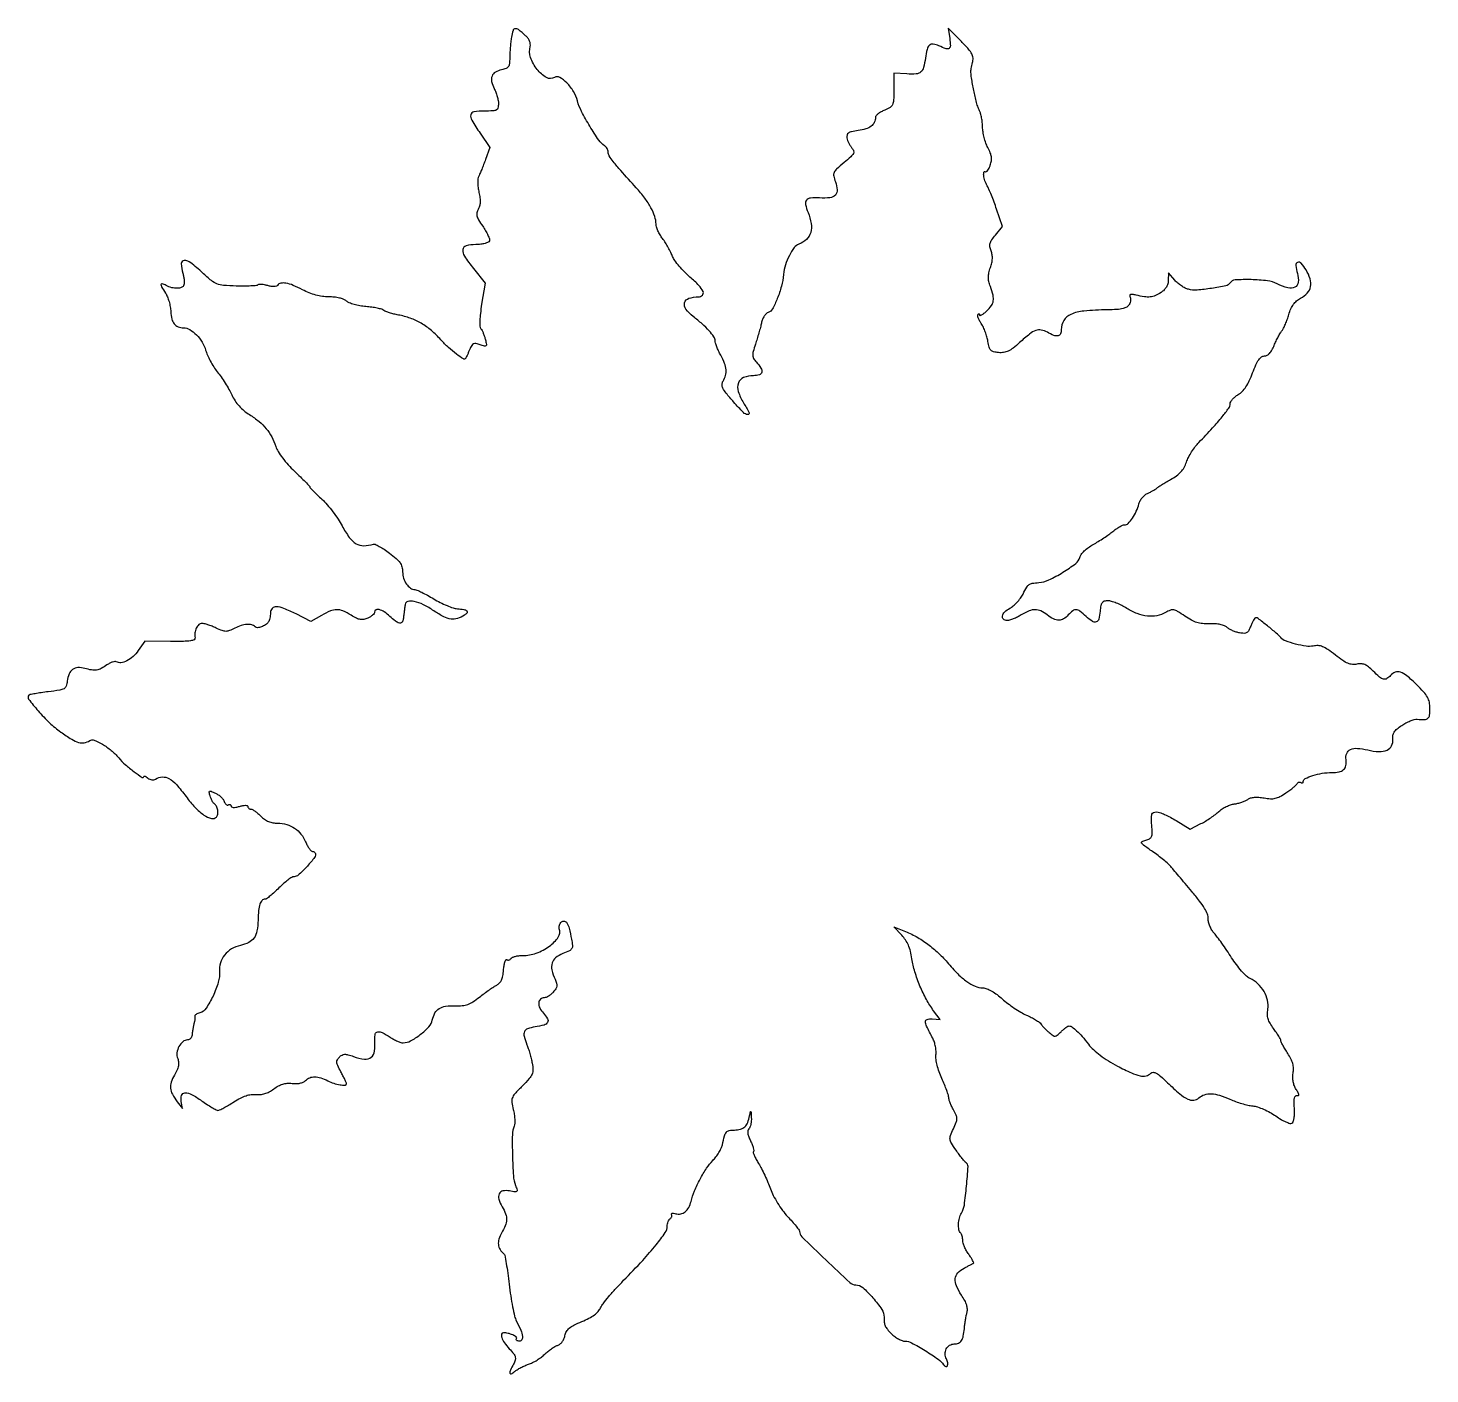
# Model space of a CAD drawing. Extents: x 0 to 498, y 0 to 478.
import ezdxf

# ---------------------------------------------------------------- set-up
doc = ezdxf.new("R2010")
doc.units = 0

msp = doc.modelspace()

# ---------------------------------------------------------------- linework, layer by layer
msp.add_lwpolyline([(171.638626, 475.230143, 0.012233), (171.401422, 473.539082, 0.007443), (171.199909, 471.530886, 0.007457), (171.059362, 469.532411, 0.013066), (171.011006, 467.875, -0.024802), (170.903362, 465.831587, -0.125565), (170.512991, 464.768913, -0.152094), (169.702558, 464.130721, -0.041971), (168.126273, 463.675255, 0.08375), (165.928909, 462.83684, 0.168046), (164.738279, 461.440933, 0.15047), (164.592374, 459.486603, 0.063352), (165.507077, 456.986315, -0.030295), (166.078838, 455.694473, -0.022031), (166.561454, 454.198412, -0.022385), (166.894118, 452.733047, -0.044648), (167, 451.54966, -0.059971), (166.824426, 450.091099, -0.21828), (166.259739, 449.377483, -0.108066), (165.058207, 449.062651, -0.010242), (162, 449, 0.035255), (158.276562, 448.737136, 0.320742), (157.164193, 447.676251, 0.186101), (157.515784, 445.740366, 0.013724), (160.500979, 441.134896), (164.001958, 436.045367), (162.425674, 431.772684, -0.004646), (161.75992, 430.018457, -0.004676), (161.063099, 428.280739, -0.004569), (160.427863, 426.777665, -0.018733), (160.000625, 425.885153, 0.096558), (159.730751, 424.985381, 0.028257), (159.66929, 423.535997, 0.027), (159.784441, 421.847848, 0.024736), (160.081877, 420.131106, -0.02202), (160.441315, 418.121434, -0.044279), (160.512841, 416.513401, -0.05601), (160.305478, 415.194544, -0.072726), (159.814956, 414.075305, 0.085148), (159.332477, 412.896056, 0.120714), (159.357073, 411.767448, 0.071183), (159.955272, 410.36891, 0.014927), (161.409448, 408.130667, -0.019525), (162.44852, 406.498701, -0.025474), (163.261068, 404.926388, -0.024649), (163.790931, 403.587203, -0.163746), (163.792958, 402.878873, -0.20636), (163.353499, 402.386583, -0.043023), (162.240813, 401.981633, -0.03731), (160.733995, 401.694247, -0.024092), (158.960474, 401.577556, 0.057255), (155.506472, 401.119273, 0.315328), (154.343666, 399.776196, 0.174846), (154.917824, 397.465322, 0.02068), (158.08963, 393.124898), (162.256832, 387.891112), (161.047636, 380.395353, 0.010831), (160.595605, 377.147229, 0.021504), (160.404466, 374.555508, 0.023353), (160.435827, 372.605537, 0.151977), (160.781333, 371.699797, -0.051988), (161.188547, 371.053426, -0.018204), (161.6388, 370.050313, -0.01785), (162.057417, 368.902793, -0.019926), (162.376307, 367.769354, -0.013707), (162.732154, 366.07491, -0.255186), (162.566045, 365.573857, -0.269797), (162.063315, 365.459362, -0.015052), (160.486309, 366.005205, 0.036013), (159.033351, 366.440885, 0.16745), (158.17606, 366.344038, 0.152857), (157.515678, 365.731688, 0.028562), (156.769633, 364.235851, -0.001996), (156.304254, 363.163724, -0.002765), (155.877838, 362.206419, -0.001722), (155.51207, 361.404707, -0.034485), (155.383165, 361.16898, -0.40886), (154.545138, 360.976999, -0.02245), (152.090962, 362.641382, -0.026948), (149.279665, 364.983996, -0.02304), (146.578311, 367.735896, 0.034772), (143.166718, 371.052118, 0.043581), (139.563355, 373.595326, 0.04514), (135.684793, 375.408369, 0.042127), (131.453487, 376.546903, -0.015916), (129.853515, 376.888716, -0.017045), (128.315141, 377.325073, -0.016838), (127.024101, 377.787798, -0.073049), (126.321462, 378.193527, 0.098996), (125.561455, 378.581645, 0.016204), (123.949506, 378.980213, 0.017291), (121.994758, 379.32666, 0.014483), (119.901689, 379.561792, -0.02331), (117.773519, 379.838974, -0.024387), (115.712745, 380.310396, -0.024994), (113.98327, 380.890506, -0.090737), (113.001486, 381.498655, 0.09041), (112.029442, 382.101643, 0.03505), (110.512519, 382.578926, 0.031858), (108.685083, 382.894625, 0.02685), (106.724174, 383, -0.035022), (104.437003, 383.160399, -0.030518), (102.084456, 383.63985, -0.029426), (99.721691, 384.425208, -0.027245), (97.403975, 385.5, 0.021961), (94.060902, 387.093395, 0.056321), (91.49559, 387.85427, 0.091552), (89.660427, 387.841825, 0.209968), (88.545532, 387.073673, -0.191807), (88.121487, 386.759131, -0.058309), (87.31461, 386.64319, -0.046733), (86.261829, 386.714011, -0.029692), (85.061788, 386.982279, 0.022268), (83.904119, 387.259173, 0.029792), (82.833634, 387.399862, 0.03018), (81.965632, 387.40921, 0.18606), (81.56471, 387.231377, -0.178578), (81.074022, 387.005168, -0.006924), (79.05017, 386.874063, -0.011588), (76.610069, 386.806534, -0.007837), (73.827234, 386.837651, -0.012577), (69.300009, 387.073322, -0.074136), (66.989968, 387.602435, -0.079347), (65.004156, 388.770042, -0.015534), (61.880638, 391.51488, 0.020137), (57.676376, 395.141411, 0.173967), (55.368662, 395.924134, 0.420757), (54.329865, 394.824088, 0.058957), (54.875054, 391.392372, -0.02251), (55.156204, 390.193327, -0.023), (55.325995, 388.982447, -0.023517), (55.375141, 387.921609, -0.08273), (55.262747, 387.25, -0.213268), (54.459333, 386.389564, -0.091626), (52.891403, 386.044418, -0.071972), (50.911989, 386.262564, -0.059554), (48.934259, 387.035184, 0.034372), (47.505561, 387.677798, 0.494654), (47.100463, 387.421126, 0.158412), (47.29698, 386.569961, 0.009731), (48.698159, 384.337915, -0.049916), (49.364437, 383.059025, -0.024931), (49.957534, 381.331375, -0.024471), (50.398267, 379.46509, -0.033002), (50.600744, 377.742321, 0.045), (50.972087, 375.125263, 0.109599), (51.813624, 373.379666, 0.136203), (53.178987, 372.378898, 0.088301), (55.115141, 372.015313, -0.134295), (57.337283, 371.384802, -0.061689), (59.72201, 369.508314, -0.057932), (61.762735, 366.90665, -0.071718), (62.97819, 364.080997, 0.038165), (63.5918, 362.342625, 0.01914), (64.613786, 360.247832, 0.018885), (65.84253, 358.150405, 0.026473), (67.104846, 356.384616, -0.017755), (68.441201, 354.582487, -0.010792), (69.897147, 352.364969, -0.01081), (71.247815, 350.100299, -0.018726), (72.257002, 348.155704, 0.037125), (73.414229, 346.11319, 0.036004), (74.871536, 344.241931, 0.035574), (76.600583, 342.578593, 0.034343), (78.567551, 341.155704, -0.031921), (81.967281, 338.721338, -0.048894), (84.534166, 336.167012, -0.051808), (86.452556, 333.280768, -0.04201), (87.897718, 329.854252, 0.059566), (88.733845, 328.050871, 0.02333), (90.284556, 325.783154, 0.02182), (92.282148, 323.363157, 0.019894), (94.543146, 321.047638, -0.003824), (96.63482, 319.038893, -0.006015), (98.397049, 317.278582, -0.001974), (99.888742, 315.740122, -0.19388), (100, 315.463981, 0.193091), (100.108269, 315.194078, 0.003141), (101.265301, 313.999072, 0.007679), (102.656482, 312.623095, 0.004959), (104.307407, 311.070761, -0.028006), (106.164446, 309.155964, -0.016132), (108.18951, 306.661088, -0.016085), (110.06723, 304.016378, -0.025809), (111.474377, 301.634605, 0.03567), (114.006783, 297.534846, 0.104512), (116.450837, 295.312653, 0.135166), (119.188493, 294.581692, 0.079019), (122.560236, 295.144867, -0.191246), (123.208913, 295.109338, -0.01753), (124.677563, 294.367555, -0.020678), (126.417486, 293.314848, -0.014712), (128.279315, 292, -0.017275), (130.706001, 290.042232, -0.061374), (132.043415, 288.562144, -0.087682), (132.725045, 287.104036, -0.063246), (132.969079, 285.321429, 0.073637), (133.330949, 283.031572, 0.074899), (134.340281, 280.959384, 0.085655), (135.761613, 279.504325, 0.157291), (137.321429, 278.997429, -0.105185), (138.043617, 278.842155, -0.008962), (139.76942, 278.031148, -0.01155), (141.807496, 276.969257, -0.008689), (144, 275.711571, 0.01821), (146.319934, 274.438857, 0.017841), (148.741976, 273.329015, 0.018048), (150.933064, 272.509528, 0.061986), (152.419493, 272.211315, -0.021883), (154.727444, 271.93785, -0.142545), (155.771366, 271.440156, -0.383453), (155.845483, 270.771611, -0.093604), (154.97104, 269.936788, -0.063524), (152.436676, 268.716672, -0.115264), (150.158093, 268.505788, -0.087859), (147.61056, 269.328851, -0.02615), (144.090035, 271.439411, 0.031291), (140.333581, 273.639266, 0.06139), (137.077571, 274.807887, 0.107992), (134.832215, 274.823192, 0.321586), (133.85194, 273.75, -0.001558), (133.780687, 273.164078, -0.000789), (133.687483, 272.426562, -0.000783), (133.588858, 271.665393, -0.001168), (133.5, 271, 0.001168), (133.411142, 270.334607, 0.000783), (133.312517, 269.573438, 0.000789), (133.219313, 268.835922, 0.001558), (133.14806, 268.25, -0.181077), (132.678054, 267.3387, -0.253762), (131.806044, 267.125931, -0.099379), (130.407182, 267.811723, -0.023375), (128.405499, 269.5, 0.038203), (126.427393, 271.070513, 0.082102), (124.663545, 271.881233, 0.178579), (123.50936, 271.781223, 0.290515), (123, 270.978561, -0.168969), (122.837267, 270.510765, -0.04541), (122.287227, 269.932409, -0.040632), (121.502335, 269.349839, -0.032452), (120.573538, 268.851553, -0.054668), (119.17079, 268.389344, -0.095643), (117.952074, 268.366961, -0.07348), (116.602478, 268.812762, -0.021963), (114.705504, 269.872991, 0.035331), (111.777814, 271.408139, 0.104113), (109.563732, 271.868097, 0.099554), (107.294354, 271.405462, 0.030677), (104.151889, 269.845027), (100.407541, 267.690055), (95.121609, 270.345027, 0.018552), (90.761804, 272.335895, 0.086961), (88.080019, 272.929342, 0.220423), (86.608399, 272.32509, 0.187261), (85.984687, 270.75, -0.028426), (85.924774, 269.809856, -0.025382), (85.758058, 268.845761, -0.02623), (85.518388, 267.994462, -0.06849), (85.234687, 267.427058, -0.09784), (84.269256, 266.480881, -0.059564), (82.83403, 265.767508, -0.062921), (81.420274, 265.45638, -0.222659), (80.568821, 265.764512, 0.135422), (79.329441, 266.46788, 0.077505), (77.604702, 266.6275, 0.062848), (75.555358, 266.237731, 0.04257), (73.361999, 265.3141, -0.023853), (71.429003, 264.413613, -0.098085), (70.167246, 264.167398, -0.091225), (68.860486, 264.411641, -0.019088), (66.71087, 265.332912, 0.015169), (65.253526, 265.971053, 0.015807), (63.77985, 266.510293, 0.015675), (62.480189, 266.895048, 0.064207), (61.666259, 267, 0.193154), (60.568235, 266.559386, 0.091037), (59.657791, 265.300156, 0.078264), (59.150251, 263.588274, 0.085004), (59.215481, 261.853558, -0.346588), (58.887552, 261.191809, -0.076041), (57.585173, 260.800805, -0.032279), (55.07874, 260.611622, -0.005905), (50.427738, 260.616321), (41.355475, 260.732641), (39.037829, 257.350258, -0.057433), (37.190201, 255.224316, -0.067372), (34.996782, 253.704171, -0.081128), (32.871456, 253.024297, -0.177138), (31.219803, 253.364154, 0.179016), (30.715967, 253.465917, 0.043956), (29.881692, 253.259242, 0.039465), (28.906514, 252.83588, 0.030644), (27.919751, 252.231238, -0.031748), (25.865502, 250.978718, -0.082292), (24.224435, 250.435166, -0.080035), (22.4685, 250.442363, -0.028876), (20.025633, 250.992648, 0.079842), (17.578114, 251.287653, 0.147721), (15.702026, 250.639355, 0.14104), (14.442467, 249.031529, 0.070266), (13.812217, 246.5, -0.057422), (13.417288, 244.720702, -0.18376), (12.650717, 243.804289, -0.089278), (11.109026, 243.271653, -0.007995), (7.037069, 242.703736, 0.004907), (4.531828, 242.370086, 0.007402), (2.357013, 242.025763, 0.003443), (0.522711, 241.694421, 0.151085), (0.180566, 241.5139, 0.374525), (0.083969, 240.109841, 0.016043), (3.453635, 235.943732, 0.024476), (7.514215, 231.681092, 0.036208), (11.5, 228.402571, 0.014823), (15.377843, 225.826789, 0.06701), (17.84992, 224.714362, 0.116047), (19.811701, 224.600508, 0.096492), (21.768237, 225.349218, -0.236848), (23.403016, 225.501266, -0.041048), (26.277923, 224.096772, -0.040463), (29.398236, 221.881535, -0.041546), (32.091254, 219.210533, 0.035196), (34.426361, 216.835017, 0.020487), (37.529133, 214.312325, 0.014769), (40.452797, 212.259594, 0.597189), (41, 212.554351, -0.358273), (41.127273, 212.709172, -0.134924), (41.427757, 212.687037, -0.061155), (41.896684, 212.452414, -0.026668), (42.456195, 212.036355, 0.067436), (43.123481, 211.619805, 0.070946), (43.866216, 211.404832, 0.076225), (44.590761, 211.413583, 0.10061), (45.206195, 211.648597, -0.126282), (47.612049, 212.43012, -0.146347), (49.950526, 211.888061, -0.082993), (52.567919, 209.754039, -0.021233), (56.011162, 205.48489, 0.029425), (59.263704, 201.584643, 0.05508), (62.384282, 198.919608, 0.081813), (65.003897, 197.707045, 0.270215), (66.773099, 198.173099, 0.158384), (67.283508, 199.17483, 0.081285), (67.2762, 200.598992, 0.077615), (66.802971, 202.016257, 0.116846), (65.957723, 203, -0.095505), (65.648659, 203.330414, -0.022354), (65.272277, 203.992544, -0.022244), (64.901111, 204.80677, -0.020226), (64.590644, 205.676744, -0.018072), (64.234547, 206.982732, -0.33947), (64.399038, 207.346692, -0.225162), (64.87745, 207.370085, -0.009731), (66.457368, 206.676744, -0.043043), (67.473592, 206.096197, -0.037886), (68.42281, 205.327341, -0.039797), (69.173609, 204.496287, -0.085822), (69.573502, 203.735479, 0.056326), (69.860201, 203.102409, 0.090614), (70.249012, 202.657763, 0.125704), (70.673588, 202.467417, 0.183244), (71.071996, 202.544496, -0.083291), (71.426555, 202.689153, -0.161971), (71.727399, 202.658976, -0.18179), (71.927448, 202.460768, -0.108009), (72, 202.128823, 0.281939), (72.214457, 201.77873, 0.107576), (72.790737, 201.627127, 0.05824), (73.728042, 201.696081, 0.022383), (75, 202, -0.023274), (76.224907, 202.290372, -0.052419), (77.174956, 202.367952, -0.088009), (77.785509, 202.24493, -0.30835), (78, 201.930194, 0.111622), (78.080218, 201.575342, 0.100089), (78.307102, 201.273245, 0.094551), (78.646275, 201.070587, 0.087735), (79.045455, 201, -0.131281), (79.599762, 200.851908, -0.023009), (80.518182, 200.265625, -0.023573), (81.557106, 199.457149, -0.019243), (82.590909, 198.5, 0.043644), (83.918163, 197.386227, 0.053935), (85.331688, 196.608194, 0.054199), (86.873074, 196.153077, 0.044733), (88.580638, 196, -0.069583), (91.768274, 195.554232, -0.078309), (94.573423, 194.253503, -0.078017), (96.850587, 192.148208, -0.068381), (98.496664, 189.353742, 0.024921), (99.110116, 188.069437, 0.033995), (99.795059, 186.985162, 0.036149), (100.455061, 186.207338, 0.201381), (100.948973, 186, -0.090672), (101.350225, 185.926632, -0.095579), (101.691261, 185.716471, -0.099644), (101.919455, 185.403041, -0.108086), (102, 185.034796, -0.173427), (101.434131, 183.452434, -0.017741), (98.762653, 180.420939, -0.017192), (95.882865, 177.580138, -0.188227), (94.396408, 177, 0.141325), (93.630723, 176.779168, 0.019074), (92.235195, 175.825, 0.020757), (90.633862, 174.531716, 0.01613), (89, 173, -0.010932), (87.399219, 171.467727, -0.015284), (85.898586, 170.175, -0.01158), (84.611139, 169.181199, -0.159897), (84.059017, 169, 0.208794), (83.006901, 168.540623, 0.107583), (82.26268, 167.279446, 0.056991), (81.798774, 165.04724, 0.016566), (81.595055, 161.533912, -0.039498), (81.198599, 157.726253, -0.107443), (80.15662, 155.239353, -0.124298), (78.284494, 153.621604, -0.062357), (75.318933, 152.570049, 0.080409), (72.165283, 151.322578, 0.089349), (69.695837, 149.176835, 0.093438), (68.207471, 146.392224, 0.097929), (67.868589, 143.303887, -0.094332), (67.477455, 139.488733, -0.038628), (65.59893, 134.609149, -0.036254), (63.131277, 130.270989, -0.183355), (60.901897, 128.684596, 0.039713), (60.162593, 128.427094, 0.056355), (59.561355, 128.077127, 0.071467), (59.175609, 127.69367, 0.207885), (59.089717, 127.336113, -0.036452), (59.129561, 126.94416, -0.0189), (59.124954, 126.451858, -0.018689), (59.081917, 125.943929, -0.026942), (59.003071, 125.5, 0.000107), (58.896755, 125.044769, 0.000063), (58.769722, 124.5, 0.000063), (58.642834, 123.955229, 0.000107), (58.536965, 123.5, 0.016329), (58.437175, 122.996432, 0.006002), (58.328135, 122.279688, 0.005941), (58.227654, 121.493307, 0.007097), (58.152314, 120.75, -0.079162), (57.9853, 120.081468, -0.084319), (57.620774, 119.514062, -0.091547), (57.119154, 119.133577, -0.117117), (56.556704, 119, 0.174416), (54.880863, 118.397071, 0.098208), (53.497803, 116.701697, 0.091062), (52.792777, 114.476881, 0.122756), (53.042608, 112.387933, -0.06503), (53.356168, 111.069236, -0.074573), (53.297568, 109.776591, -0.059371), (52.832136, 108.33736, -0.025423), (51.893366, 106.543841, 0.048901), (50.701234, 103.980539, 0.111666), (50.457492, 101.873838, 0.101607), (51.13991, 99.741573, 0.036143), (52.914183, 97.059946), (54.795318, 94.619893), (54.308104, 97.168592, -0.125612), (54.439519, 99.319183, -0.316303), (55.627165, 100.216725, -0.134949), (57.971767, 99.658321, -0.028999), (61.544403, 97.418108, 0.008984), (63.457808, 96.108836, 0.012284), (65.229564, 95.004069, 0.009129), (66.733928, 94.15323, 0.124759), (67.338475, 94, 0.113173), (67.942927, 94.138591, 0.009122), (69.408212, 94.881097, 0.011935), (71.136922, 95.850634, 0.00888), (72.999189, 96.99948, -0.021202), (75.325501, 98.356632, -0.040294), (77.316185, 99.21045, -0.049371), (79.10872, 99.622545, -0.060879), (80.822499, 99.63231, 0.052002), (82.422882, 99.613104, 0.05303), (83.981849, 99.925668, 0.048872), (85.545964, 100.589728, 0.034131), (87.16312, 101.620346, -0.033441), (88.827309, 102.684164, -0.053129), (90.385829, 103.335315, -0.057011), (91.963474, 103.615395, -0.046334), (93.680896, 103.562482, 0.036732), (95.147278, 103.489147, 0.046658), (96.492905, 103.646913, 0.053021), (97.620708, 104.015532, 0.09114), (98.432109, 104.574966, -0.099619), (99.946511, 105.581973, -0.099946), (101.730756, 105.923274, -0.078775), (103.849379, 105.565153, -0.039033), (106.364307, 104.493839, 0.041087), (108.492199, 103.597689, 0.04211), (110.720619, 103.070503, 0.047752), (112.495305, 102.976889, 0.401753), (113, 103.503624, 0.106212), (112.928137, 103.838108, 0.00444), (112.414643, 104.951459, 0.007502), (111.770745, 106.264173, 0.005244), (111.007295, 107.725205, -0.013562), (109.925297, 109.882527, -0.085216), (109.600545, 111.066342, -0.149868), (109.783508, 111.969843, -0.072143), (110.497455, 112.926027, -0.066931), (111.430574, 113.637947, -0.119467), (112.353097, 113.903488, -0.079506), (113.546575, 113.764154, -0.018021), (115.494078, 113.138302, 0.053344), (119.422647, 112.1753, 0.205717), (121.78961, 112.835405, 0.196684), (123.006182, 115.03797, 0.048581), (123.08683, 119.25, -0.085565), (123.262206, 121.134931, -0.301037), (124.13161, 121.901297, -0.155801), (125.750937, 121.620923, -0.026105), (128.5, 120, 0.022652), (129.77043, 119.239055, 0.022546), (131.106451, 118.594872, 0.023083), (132.321889, 118.140099, 0.07713), (133.160257, 118.006589, 0.126889), (135.816539, 118.680494, 0.040297), (139.257362, 120.941896, 0.040132), (142.279448, 123.713605, 0.133831), (143.517046, 126.07761, -0.071383), (144.459166, 128.59026, -0.128523), (145.960382, 130.179587, -0.108026), (148.246686, 130.996162, -0.041431), (151.637266, 131.148866, 0.030638), (154.177418, 131.208447, 0.064627), (156.10061, 131.625972, 0.05948), (157.951178, 132.5467, 0.022591), (160.292707, 134.238462, -0.007977), (162.016399, 135.56217, -0.007763), (163.79699, 136.842543, -0.007693), (165.396089, 137.919029, -0.028474), (166.45118, 138.523387, 0.089458), (167.41879, 139.246359, 0.082746), (168.104366, 140.280206, 0.061446), (168.553343, 141.743565, 0.025621), (168.808612, 143.79618, -0.020189), (168.989101, 145.388478, -0.038744), (169.282804, 146.638961, -0.056886), (169.632748, 147.418837, -0.419536), (169.989513, 147.506481, 0.115762), (170.370498, 147.378925, 0.100464), (170.790077, 147.42428, 0.093291), (171.183989, 147.636405, 0.084501), (171.489919, 147.983688, -0.159328), (171.955307, 148.376652, -0.035702), (172.956016, 148.701458, -0.033596), (174.220213, 148.925382, -0.027042), (175.598855, 149, 0.087083), (180.46026, 149.853166, 0.070742), (185.138106, 152.340508, 0.083388), (188.277596, 155.549512, 0.248553), (188.636444, 158.505028, -0.101603), (188.53759, 159.102769, -0.070016), (188.659775, 159.780304, -0.066626), (188.975379, 160.431526, -0.073567), (189.442658, 160.95241, -0.2242), (190.467371, 161.21583, -0.217654), (191.339819, 160.59547, -0.070019), (192.119077, 158.668306, -0.012287), (192.974127, 154.842315, -0.023292), (193.315897, 152.561257, -0.162896), (193.072725, 151.477923, -0.146505), (192.213981, 150.699943, -0.017717), (189.848845, 149.67276, 0.075068), (187.336079, 148.220168, 0.153693), (186.079458, 146.350623, 0.131093), (186.014944, 143.878614, 0.048267), (187.158664, 140.551115, -0.035564), (187.686974, 139.132185, -0.107509), (187.759865, 138.109202, -0.11019), (187.400972, 137.163067, -0.038397), (186.503676, 136.004062, -0.03411), (185.708086, 135.237162, -0.034496), (184.818468, 134.588693, -0.036662), (183.967625, 134.137458, -0.103955), (183.313628, 134, 0.188431), (181.969262, 133.474707, 0.193525), (181.356159, 132.184077, 0.128517), (181.71529, 130.360737, 0.076167), (182.978255, 128.523147, -0.053602), (184.460478, 126.56154, -0.277428), (184.458836, 125.258454, -0.192091), (183.210603, 124.312035, -0.02766), (180.022163, 123.619535, 0.041701), (177.367181, 122.964419, 0.206656), (176.249245, 121.958216, 0.175692), (176.115257, 120.338641, 0.028957), (177.127942, 117.3151, -0.017568), (177.613326, 115.968511, -0.008558), (178.142381, 114.219327, -0.008477), (178.631344, 112.378613, -0.012125), (178.997432, 110.729418, -0.037813), (179.272331, 108.422412, -0.113928), (178.984451, 106.874408, -0.079512), (177.980725, 105.306504, -0.012538), (175.4689, 102.627481, 0.010867), (172.81466, 99.815462, 0.092134), (171.908418, 98.340856, 0.128923), (171.741573, 96.842304, 0.028829), (172.265142, 94.301146, -0.026645), (172.616648, 92.632001, -0.025974), (172.792409, 90.920659, -0.0269), (172.787287, 89.404846, -0.081868), (172.562707, 88.403082, 0.092743), (171.947757, 85.353042, 0.009723), (171.987626, 78.035614, 0.010731), (172.325449, 70.752897, 0.074011), (173.088986, 67.265949, -0.017475), (173.62534, 65.69172, -0.289149), (173.484242, 65.180939, -0.226257), (172.922529, 65.011287, -0.011423), (170.986591, 65.352682, 0.093308), (168.623092, 65.379434, 0.242862), (167.309605, 64.378306, 0.185674), (167.16368, 62.458707, 0.057496), (168.328384, 59.750544, -0.040229), (169.540567, 57.179771, -0.096117), (169.893001, 55.108634, -0.094032), (169.448166, 53.027816, -0.037385), (168.112797, 50.417456, 0.064906), (167.164331, 48.281907, 0.101431), (166.991827, 46.284796, 0.110801), (167.614581, 44.505696, 0.089302), (168.977159, 43, -0.184908), (169.269327, 42.521304, -0.003581), (169.781876, 39.624802, -0.008121), (170.306921, 36.191166, -0.005293), (170.806545, 32.212092, 0.009322), (171.359979, 28.074454, 0.010719), (172.046035, 24.149581, 0.009893), (172.762535, 20.857015, 0.059183), (173.367237, 19.212092, -0.015394), (174.944719, 15.858924, -0.063088), (175.571009, 13.704741, -0.165662), (175.363754, 12.507545, -0.274347), (174.508371, 12, -0.054538), (173.924362, 12.063891, -0.118017), (173.52063, 12.260354, -0.189098), (173.358526, 12.550712, -0.173968), (173.429736, 12.88631, 0.387398), (173.314417, 13.500432, 0.056102), (172.118096, 14.207661, 0.0478), (170.4429, 14.774516, 0.053189), (168.75, 14.986345, 0.354442), (168.098304, 14.47737, 0.146316), (168.175059, 13.281097, 0.065552), (169.149407, 11.434699, 0.030927), (170.843724, 9.332244, -0.016669), (172.435052, 7.468866, -0.100324), (173.012793, 6.341297, -0.146478), (172.994462, 5.285701, -0.049552), (172.379159, 3.859383, 0.01665), (171.26462, 1.681452, 0.145623), (171.10372, 0.620332, 0.522414), (171.564607, 0.386662, 0.054909), (172.75, 1.203408, -0.040625), (173.648023, 1.860668, -0.017589), (174.937665, 2.591269, -0.017269), (176.371228, 3.276217, -0.021941), (177.739922, 3.802863, 0.036603), (179.160612, 4.397865, 0.021902), (180.756013, 5.297798, 0.021864), (182.27379, 6.338629, 0.035158), (183.457791, 7.366881, -0.024745), (184.558595, 8.363805, -0.020778), (185.816848, 9.310223, -0.021285), (187.040587, 10.078765, -0.052769), (188.008954, 10.502842, 0.090729), (188.873615, 10.962149, 0.062127), (189.655243, 11.756311, 0.057852), (190.268692, 12.784887, 0.05626), (190.637255, 13.936274, -0.079078), (191.194009, 15.437123, -0.090612), (192.171102, 16.611919, -0.059456), (193.833703, 17.695303, -0.016456), (196.676304, 18.984669, 0.021469), (199.179511, 20.150477, 0.038879), (201.097182, 21.343439, 0.048427), (202.476238, 22.580066, 0.081029), (203.329582, 23.878823, -0.060017), (204.182785, 25.303801, -0.009751), (206.211822, 27.818633, -0.010631), (208.733506, 30.695772, -0.009179), (211.499448, 33.610142, 0.007432), (218.28484, 40.709796, 0.017429), (223.084755, 46.259797, 0.018596), (226.28272, 50.545948, 0.152113), (227, 52.849112, -0.045561), (227.07526, 53.673322, -0.045711), (227.298542, 54.469324, -0.049741), (227.626395, 55.124068, -0.113885), (228.016312, 55.510081, 0.080996), (228.365374, 55.813289, 0.091768), (228.58201, 56.199745, 0.100715), (228.634205, 56.608043, 0.120571), (228.514932, 56.97584, -0.269041), (228.50752, 57.241053, -0.219944), (228.738782, 57.413275, -0.084889), (229.267267, 57.433229, -0.031046), (230.003946, 57.288717, 0.113661), (231.776942, 57.236526, 0.120222), (233.353408, 57.971425, 0.101084), (234.609111, 59.481151, 0.06168), (235.448635, 61.65137, -0.037838), (236.685561, 65.364696, -0.022857), (238.673851, 69.556608, -0.022923), (240.974857, 73.444186, -0.04848), (243.166924, 76.170761, 0.031733), (244.28467, 77.469621, 0.025282), (245.323542, 78.999284, 0.025936), (246.142836, 80.519955, 0.05677), (246.569532, 81.770166, -0.012299), (247.344928, 84.9376, -0.105586), (248.008046, 86.226805, -0.174906), (249.00291, 86.821836, -0.048216), (250.84617, 87, 0.065858), (252.998111, 87.284682, 0.121059), (254.536625, 88.133182, 0.111244), (255.588381, 89.656515, 0.050261), (256.268, 92, -0.002574), (256.561321, 93.55047, -0.587297), (256.674458, 93.587539, -0.196182), (256.77202, 93.379181, -0.001464), (256.863818, 91.45, -0.031478), (256.841066, 90.207915, -0.032948), (256.661714, 88.997655, -0.034917), (256.366503, 87.98175, -0.108622), (255.984569, 87.384569, 0.150485), (255.639418, 86.732253, 0.082382), (255.617927, 85.819749, 0.056345), (255.926497, 84.628295, 0.024192), (256.588906, 83.122239, -0.01895), (257.169661, 81.838505, -0.027894), (257.572029, 80.668279, -0.026779), (257.786019, 79.71961, -0.24305), (257.661143, 79.32781, 0.280768), (257.563922, 78.926986, 0.022206), (257.959779, 77.855487, 0.025003), (258.592229, 76.540471, 0.016205), (259.446647, 75.084517, -0.021102), (260.473578, 73.294677, -0.010236), (261.640773, 70.928319, -0.010132), (262.757522, 68.410681, -0.014377), (263.63984, 66.125552, 0.033803), (264.66756, 63.743439, 0.020279), (266.186888, 61.061588, 0.020067), (267.955665, 58.454528, 0.028228), (269.75, 56.292339, -0.007225), (271.378471, 54.489708, -0.010634), (272.751562, 52.856093, -0.006228), (273.849455, 51.456685, -0.164661), (274, 51.011945, 0.201747), (274.81665, 49.07038, 0.00343), (283.31575, 40.867957, 0.003585), (291.902858, 32.8102, 0.188806), (293.971966, 32, -0.184716), (296.429977, 31.059856, -0.030406), (300.067452, 27.378299, -0.031306), (303.239921, 23.256597, -0.159602), (304.020262, 20.510478, 0.036598), (304.079047, 18.755906, 0.078243), (304.430344, 17.450191, 0.068638), (305.199851, 16.211967, 0.023076), (306.636364, 14.636364, 0.037976), (307.81134, 13.627494, 0.034743), (309.159651, 12.774432, 0.036552), (310.474444, 12.184789, 0.087348), (311.524152, 12, -0.125057), (313.80699, 11.419961, -0.013098), (318.623281, 8.637741, -0.014596), (323.264508, 5.60211, -0.095633), (325.195627, 3.617336, 0.152838), (325.934483, 3.011919, 0.398302), (326.517468, 3.241366, 0.159451), (326.650727, 4.332562, 0.074306), (326.165812, 5.690177, -0.120945), (325.708777, 7.475031, -0.125371), (326.140327, 9.242454, -0.131748), (327.339182, 10.526987, -0.140386), (328.990673, 11, 0.104191), (330.484797, 11.314766, 0.144131), (331.525121, 12.193791, 0.096258), (332.187924, 13.801542, 0.0299), (332.552543, 16.40174, -0.012358), (332.695784, 17.77075, -0.008313), (332.923879, 19.326345, -0.008376), (333.195053, 20.825337, -0.016393), (333.469888, 22.007092, 0.073477), (333.629724, 23.395756, 0.066419), (333.392505, 24.822685, 0.051538), (332.713142, 26.427894, 0.023224), (331.516726, 28.380215, -0.046704), (329.725481, 31.636662, -0.128643), (329.327612, 34.205391, -0.162409), (330.259331, 36.268352, -0.088241), (332.5, 37.966582, 0.000218), (333.675404, 38.568023, 0.000306), (334.724233, 39.106083, 0.000179), (335.608334, 39.560719, 0.004149), (335.859091, 39.692425, 0.404465), (335.920211, 39.883117, 0.011996), (335.493154, 40.698396, 0.017631), (334.892045, 41.697187, 0.010437), (334.109091, 42.846795, -0.027302), (333.301859, 44.122456, -0.025621), (332.619546, 45.505302, -0.026518), (332.143169, 46.793878, -0.075414), (332, 47.737704, 0.032079), (331.949337, 48.526561, 0.032151), (331.798183, 49.301851, 0.033915), (331.577438, 49.957776, 0.098558), (331.312962, 50.353704, -0.149634), (330.653163, 51.595677, -0.055352), (330.491754, 53.591936, -0.053314), (330.786835, 55.741284, -0.077797), (331.52677, 57.5, 0.103908), (332.553903, 60.345143, 0.012253), (333.329507, 67.067225, 0.007496), (333.856426, 74.044453, 0.276114), (333.149487, 75.407612, -0.078312), (332.696099, 75.797218, -0.007668), (331.77592, 76.913781, -0.009554), (330.718846, 78.290443, -0.007428), (329.620496, 79.826125, -0.013163), (327.935947, 82.399039, -0.107973), (327.473369, 83.714036, -0.123396), (327.635038, 85.028133, -0.019254), (328.677054, 87.448964, 0.016187), (329.686941, 89.756095, 0.093621), (329.941701, 91.056, 0.107718), (329.684857, 92.274319, 0.024665), (328.722907, 94.160087, -0.01798), (328.063417, 95.411331, -0.018807), (327.506104, 96.688358, -0.018844), (327.109507, 97.8232, -0.074769), (327, 98.551404, 0.077648), (326.871027, 99.37689, 0.0096), (326.280514, 101.105572, 0.011149), (325.488559, 103.143392, 0.009009), (324.550686, 105.295476, -0.021624), (323.585259, 107.67276, -0.025199), (322.883156, 110.007386, -0.027493), (322.488998, 112.093162, -0.064511), (322.484318, 113.67609, 0.049764), (322.520533, 115.045359, 0.029566), (322.305334, 116.664696, 0.029372), (321.895463, 118.270138, 0.04426), (321.337257, 119.600979, -0.007423), (319.158513, 123.882001, -0.105176), (318.741709, 125.539633, -0.350998), (319.320767, 126.320019, -0.079346), (321.083741, 126.495018), (323.991761, 126.322019), (321.64569, 129.41101, -0.037578), (319.089006, 133.361174, -0.025934), (316.782852, 138.166498, -0.025861), (314.97763, 143.207406, -0.036257), (313.935904, 147.872617, 0.025158), (313.407725, 150.511844, 0.040585), (312.667738, 152.679663, 0.045184), (311.658005, 154.526293, 0.043223), (310.319617, 156.191275), (307.5, 159.137316), (310.5, 158.007013, -0.032853), (314.922651, 156.000051, -0.032288), (319.071229, 153.42079, -0.031676), (322.925632, 150.277518, -0.029094), (326.47001, 146.586782, 0.018231), (330.271998, 142.45173, 0.042496), (333.470782, 139.724807, 0.057684), (336.359609, 138.124983, 0.086126), (339.17135, 137.500101, -0.086136), (340.520869, 137.200157, -0.032031), (342.27341, 136.343637, -0.029304), (344.182249, 135.10059, -0.02473), (346.048945, 133.574746, 0.021571), (347.975819, 131.979312, 0.014664), (350.294824, 130.326843, 0.014797), (352.631598, 128.86115, 0.028542), (354.59636, 127.85435, -0.015336), (356.315653, 127.029888, -0.017934), (357.891799, 126.140634, -0.017111), (359.159856, 125.303015, -0.095827), (359.718765, 124.717022, 0.037503), (360.163867, 124.1262, 0.01209), (360.907551, 123.319539, 0.011981), (361.781086, 122.45908, 0.013155), (362.668641, 121.668641, 0.020644), (364.065549, 120.584506, 0.171005), (364.825488, 120.366, 0.164397), (365.569977, 120.667368, 0.018723), (366.918641, 121.918641, -0.017365), (367.770514, 122.713314, -0.022347), (368.608913, 123.379259, -0.020949), (369.340663, 123.863587, -0.147344), (369.75, 123.968197, -0.146024), (370.87034, 123.581473, -0.032739), (372.448304, 122.284866, -0.026532), (374.369748, 120.281223, -0.012218), (376.662871, 117.485627, 0.041445), (378.44193, 115.558173, 0.024191), (380.860232, 113.545138, 0.02218), (383.744546, 111.565636, 0.018939), (386.946333, 109.735627, 0.012008), (391.951483, 107.272285, 0.055863), (395.00038, 106.256045, 0.109131), (397.115394, 106.271439, 0.141105), (398.806251, 107.206251, -0.213006), (399.655193, 107.531292, -0.116292), (400.745662, 107.211071, -0.052141), (402.296995, 106.10038, -0.010864), (404.756251, 103.821845, 0.014326), (409.076618, 99.874198, 0.065286), (411.915962, 98.00862, 0.134723), (414.054459, 97.612644, 0.164157), (415.911928, 98.420296, -0.106189), (417.885069, 99.560488, -0.08922), (420.283029, 99.884784, -0.066031), (423.246797, 99.359491, -0.029657), (426.945218, 97.939528, 0.02023), (428.911492, 97.141776, 0.014899), (431.146497, 96.413065, 0.015107), (433.304676, 95.850092, 0.032244), (435.005223, 95.574804, -0.055129), (436.721119, 95.215938, -0.023866), (438.904408, 94.384057, -0.023161), (441.177907, 93.263095, -0.027405), (443.209103, 91.991935, 0.02059), (445.070981, 90.791136, 0.030226), (446.806269, 89.907044, 0.031048), (448.243537, 89.38453, 0.213192), (448.97128, 89.48225, 0.174386), (449.435567, 90.065975, 0.042403), (449.735159, 91.280405, 0.03559), (449.875203, 92.905591, 0.021013), (449.822182, 94.853628, -0.013927), (449.731046, 97.054955, -0.057161), (449.86507, 98.381731, -0.133679), (450.218311, 99.059164, -0.261933), (450.779495, 99.240168, 0.16583), (451.23305, 99.29869, 0.32577), (451.393794, 99.604495, 0.093264), (451.16527, 100.267567, 0.015539), (450.458794, 101.422544, -0.052302), (449.811415, 102.679728, -0.04683), (449.409459, 104.091214, -0.044962), (449.266386, 105.609192, -0.040596), (449.387821, 107.182376, 0.047376), (449.500728, 108.957924, 0.059089), (449.255216, 110.591028, 0.051966), (448.599113, 112.277127, 0.027007), (447.458522, 114.22856, -0.009433), (446.516901, 115.716964, -0.012586), (445.722191, 117.104833, -0.009851), (445.116279, 118.282544, -0.114361), (445, 118.78428, 0.124663), (444.875415, 119.276203, 0.011417), (444.244873, 120.380219, 0.014199), (443.413906, 121.676204, 0.010653), (442.429356, 123.05572, -0.027602), (441.182339, 124.9345, -0.06157), (440.503159, 126.506621, -0.068456), (440.267107, 128.088668, -0.04172), (440.403206, 129.976283, 0.096508), (440.28801, 133.083873, 0.074434), (439.033385, 136.242755, 0.072602), (436.867688, 138.967315, 0.083207), (434.103496, 140.810915, -0.08537), (432.844339, 141.658557, -0.020583), (431.093576, 143.475654, -0.020535), (429.230509, 145.758071, -0.019099), (427.512934, 148.240177, 0.00659), (425.825699, 150.813695, 0.006381), (424.053337, 153.369897, 0.00632), (422.43694, 155.57913, 0.023275), (421.334442, 156.912664, -0.049639), (420.501245, 158.035983, -0.037064), (419.809455, 159.415263, -0.037878), (419.349093, 160.827691, -0.067046), (419.220319, 162.044156, 0.102612), (418.928253, 163.685658, 0.04014), (417.899736, 165.757282, 0.028912), (416.123376, 168.360077, 0.011426), (413.398811, 171.732539, -0.000221), (411.024668, 174.540153, -0.000257), (408.769206, 177.212604, -0.000228), (406.862459, 179.476327, -0.001542), (405.92189, 180.601047, 0.03797), (405.000266, 181.552854, 0.009617), (403.361544, 182.951073, 0.009753), (401.421931, 184.480276, 0.009719), (399.42189, 185.934522, -0.00428), (396.266116, 188.17705, -0.101724), (395.533762, 188.976419, -0.439892), (395.693737, 189.512685, -0.052696), (397, 189.984717, 0.058979), (398.387206, 190.505735, 0.1788), (399.056174, 191.238631, 0.102037), (399.290009, 192.504977, 0.012866), (399.159932, 195.300195, -0.011122), (399.024493, 198.007318, -0.093199), (399.21648, 199.211395, -0.214345), (399.776876, 199.793642, -0.095847), (400.843486, 200, -0.085954), (401.931211, 199.811621, -0.01816), (403.727418, 199.095679, -0.018514), (405.775017, 198.099938, -0.016633), (407.819442, 196.92146), (412.771776, 193.842921), (416.635888, 195.853724, 0.017197), (418.29809, 196.792695, 0.012171), (420.099292, 197.954689, 0.012304), (421.767703, 199.150537, 0.025278), (423, 200.182264, -0.043402), (424.174722, 201.095545, -0.030145), (425.639613, 201.922297, -0.030513), (427.154512, 202.549499, -0.053569), (428.475278, 202.851087, 0.029522), (429.746226, 203.077749, 0.022494), (431.105068, 203.469217, 0.022949), (432.3491, 203.953686, 0.048477), (433.249704, 204.462346, -0.078627), (434.29076, 204.970484, -0.051855), (435.600495, 205.227175, -0.04264), (437.187686, 205.234615, -0.025086), (439.070364, 204.987133, 0.03024), (441.337606, 204.712824, 0.071118), (443.032882, 204.852242, 0.067374), (444.675998, 205.468083, 0.024954), (446.795938, 206.747611, 0.01129), (448.238962, 207.76806, 0.014677), (449.510459, 208.770135, 0.012318), (450.516019, 209.654635, 0.116084), (450.83541, 210.127968, -0.117535), (451.034377, 210.421022, -0.123192), (451.340954, 210.5866, -0.113238), (451.710754, 210.595675, -0.088377), (452.08541, 210.447214, 0.081784), (452.434911, 210.303398, 0.160283), (452.731339, 210.330358, 0.182888), (452.928284, 210.521458, 0.110112), (453, 210.843158, -0.291424), (453.664034, 211.885692, -0.033337), (456.385472, 212.940814, -0.036019), (459.75431, 213.733899, -0.039821), (463.090206, 214, 0.047611), (465.704218, 214.249476, 0.136882), (467.320311, 215.054949, 0.164824), (468.111323, 216.470289, 0.077977), (468.169072, 218.585998, -0.125534), (468.43972, 220.804244, -0.197301), (469.745309, 222.175783, -0.124401), (472.200109, 222.604498, -0.040226), (475.873195, 222.03042, 0.04609), (479.887555, 221.451062, 0.117033), (482.765883, 221.98015, 0.179047), (484.379015, 223.541641, 0.141523), (484.78355, 225.954026, -0.080389), (484.842512, 227.251908, -0.095228), (485.315097, 228.383169, -0.071123), (486.301911, 229.491187, -0.02675), (487.962716, 230.747716, -0.02718), (489.438036, 231.631797, -0.026837), (491.006711, 232.354755, -0.027856), (492.445184, 232.835443, -0.085818), (493.462716, 232.933, 0.0247), (496.091825, 232.863989, 0.171934), (497.275463, 233.314502, 0.188227), (497.852838, 234.385411, 0.030602), (498, 236.787592, 0.049932), (497.780856, 238.976564, 0.078437), (497.123167, 240.744676, 0.055654), (495.779062, 242.612131, 0.014481), (493.215651, 245.287592, 0.020568), (489.832124, 248.3566, 0.090282), (487.495044, 249.680753, 0.173106), (485.655253, 249.667131, 0.132735), (484, 248.5, -0.078992), (482.715317, 247.372301, -0.204725), (481.523373, 247.181304, -0.116592), (480.095632, 247.919374, -0.019039), (477.79486, 250.051294, 0.024324), (476.129222, 251.562303, 0.071713), (474.810235, 252.361828, 0.092938), (473.525653, 252.644255, 0.061898), (472.020716, 252.50455, -0.078268), (470.421474, 252.408503, -0.076413), (468.855947, 252.806186, -0.050651), (467.00502, 253.823391, -0.015023), (464.398933, 255.738613, 0.01462), (461.709924, 257.718109, 0.054486), (459.864916, 258.717603, 0.081408), (458.26324, 259.084437, 0.065699), (456.5, 258.963432, -0.086793), (453.996704, 258.896889, -0.026535), (450.271838, 259.650534, -0.024791), (446.704581, 260.762868, -0.125496), (445, 261.932845, 0.036208), (443.361476, 263.549963, 0.007671), (440.267345, 266.10938, 0.003189), (436.944885, 268.738254, 0.167285), (436.184441, 269, 0.226337), (435.830195, 268.830984, 0.029558), (435.330206, 268.132626, 0.029658), (434.805196, 267.178311, 0.020685), (434.323931, 266.047236, -0.031909), (433.609071, 264.466551, -0.133462), (432.90099, 263.712358, -0.144229), (431.940679, 263.45166, -0.039517), (430.363494, 263.610531, -0.033619), (429.156419, 263.914379, -0.025613), (427.882707, 264.401134, -0.026176), (426.731522, 264.983847, -0.053712), (425.914623, 265.577265, 0.092921), (424.948869, 266.169711, 0.040701), (423.501564, 266.591517, 0.035111), (421.714351, 266.828875, 0.024918), (419.691582, 266.853188, -0.030404), (417.193005, 266.910622, -0.053705), (415.169827, 267.301984, -0.051428), (413.218439, 268.129672, -0.025529), (410.931354, 269.547572, 0.01174), (408.322149, 271.266503, 0.093968), (406.986557, 271.787093, 0.14013), (405.786255, 271.673731, 0.03712), (404.032577, 270.833481, -0.083999), (400.984462, 269.709008, -0.073676), (397.589727, 269.577473, -0.065861), (393.97084, 270.462659, -0.047955), (390.267903, 272.33088, 0.023358), (388.468582, 273.352495, 0.02249), (386.559286, 274.215946, 0.023081), (384.810488, 274.821967, 0.071982), (383.580237, 275, 0.059592), (382.260254, 274.842119, 0.173341), (381.503935, 274.345136, 0.119186), (381.069807, 273.343329, 0.021844), (380.810365, 271.3273, -0.037939), (380.356907, 268.520031, -0.251496), (379.443298, 267.496593, -0.24305), (378.059163, 267.674158, -0.035822), (375.786128, 269.497495, 0.022311), (373.614072, 271.338366, 0.145686), (372.294665, 271.848758, 0.188646), (371.093179, 271.486107, 0.042321), (369.5, 270, -0.072847), (367.801064, 268.59839, -0.136936), (366.100341, 268.123708, -0.118873), (364.231248, 268.574446, -0.047668), (362, 270, 0.053844), (359.735493, 271.407822, 0.112528), (357.722885, 271.867439, 0.10027), (355.557784, 271.429752, 0.037063), (352.77417, 270.003738, -0.021154), (351.392205, 269.239374, -0.021021), (349.947725, 268.59278, -0.021423), (348.640273, 268.136152, -0.072886), (347.75, 268.003738, -0.180116), (346.449296, 268.484843, -0.277981), (346.085328, 269.59115, -0.14732), (346.934662, 271.085033, -0.070147), (348.75, 272.384389, 0.057044), (349.940974, 273.190688, 0.028586), (351.252507, 274.452929, 0.027951), (352.47562, 275.930359, 0.036819), (353.407471, 277.410069, -0.010417), (354.809704, 279.92143, -0.102527), (355.617295, 280.815884, -0.122236), (356.663777, 281.24456, -0.0172), (359, 281.505243, 0.091083), (362.587354, 282.453384, 0.027643), (367.557299, 285.138416, 0.024157), (372.120085, 288.252668, 0.17106), (373.578121, 290.455237, -0.102354), (374.082685, 291.500024, -0.037578), (375.17997, 292.72857, -0.034528), (376.645951, 293.957407, -0.030799), (378.322405, 295.024916, 0.01168), (380.128463, 296.080197, 0.008316), (382.103182, 297.342551, 0.008402), (383.94764, 298.610437, 0.017674), (385.326725, 299.668364, -0.020704), (386.504916, 300.560893, -0.023372), (387.707403, 301.315082, -0.023471), (388.778747, 301.854584, -0.105279), (389.461715, 302, 0.198578), (390.749968, 302.53264, 0.046544), (392.273851, 304.365291, 0.043939), (393.659589, 306.826317, 0.044805), (394.583287, 309.475821, -0.066359), (395.03649, 310.615692, -0.049801), (395.811344, 311.723228, -0.049448), (396.797439, 312.664208, -0.062553), (397.878481, 313.309625, 0.01176), (398.918822, 313.795349, 0.013943), (399.876804, 314.304127, 0.012804), (400.657013, 314.773614, 0.081672), (401, 315.080739, -0.078687), (401.385395, 315.429979, -0.005408), (402.629158, 316.224315, -0.007608), (404.143637, 317.136938, -0.005638), (405.843943, 318.101093, 0.028909), (407.976658, 319.445234, 0.052829), (409.513349, 320.808663, 0.058182), (410.633059, 322.36626, 0.044066), (411.49012, 324.29077, -0.037136), (412.212241, 325.974581, -0.020718), (413.322864, 327.910712, -0.020572), (414.615117, 329.785998, -0.031236), (415.900577, 331.29077, 0.006545), (420.756419, 336.437547, 0.015574), (424.193087, 340.419047, 0.015618), (426.516741, 343.477537, 0.155862), (427, 344.990151, -0.134631), (427.198645, 345.714519, -0.046155), (427.843251, 346.603182, -0.041873), (428.772177, 347.499088, -0.037528), (429.870641, 348.264514, 0.0665), (431.302261, 349.390283, 0.046429), (432.59364, 350.991032, 0.037341), (433.804174, 353.148103, 0.019722), (434.992566, 355.980122, -0.013919), (436.178911, 358.901818, -0.048396), (437.173103, 360.678107, -0.083537), (438.133114, 361.660914, -0.158929), (439.172952, 362, 0.125835), (440.113515, 362.24052, 0.080763), (441.007003, 362.936662, 0.059692), (441.85299, 364.100634, 0.029417), (442.650612, 365.75, -0.012225), (443.333604, 367.295703, -0.011486), (444.104975, 368.839063, -0.011533), (444.8517, 370.175523, -0.038366), (445.427063, 371, 0.05576), (445.97969, 371.85356, 0.015416), (446.649969, 373.306102, 0.015369), (447.312094, 375.009311, 0.015528), (447.865874, 376.744175, -0.031947), (448.591948, 378.785063, -0.054783), (449.480865, 380.355276, -0.061782), (450.60245, 381.564068, -0.055594), (452.023909, 382.512364, 0.088534), (454.404585, 384.3367, 0.137943), (455.558786, 386.630598, 0.123545), (455.410568, 389.381498, 0.063561), (453.973854, 392.542305, 0.039872), (452.227942, 394.920465, 0.320351), (450.98201, 395.222431, 0.337527), (450.345117, 394.153861, 0.041461), (450.91085, 391.31085, -0.090887), (451.218759, 388.17976, -0.25845), (450.042144, 386.418964, -0.187999), (447.521213, 386.155275, -0.052501), (443.758754, 387.624753, 0.089576), (440.234746, 388.709353, 0.024989), (434.453736, 389.114288, 0.018902), (428.745502, 389.012467, 0.245137), (426.975199, 387.95987, -0.205384), (425.52662, 386.942925, -0.013565), (420.398381, 386.010673, -0.019019), (415.234613, 385.415974, -0.080809), (412.147144, 385.677917, -0.058073), (411.022387, 386.103745, -0.028554), (409.70415, 386.885051, -0.027878), (408.411448, 387.863415, -0.036211), (407.351506, 388.903609), (405.063202, 391.5), (405.031601, 388.86501, -0.06715), (404.849833, 387.629655, -0.065521), (404.346751, 386.475458, -0.061989), (403.532136, 385.438134, -0.050348), (402.432581, 384.547783, -0.042481), (400.423851, 383.463077, -0.075727), (398.61209, 382.982945, -0.063677), (396.532126, 383.023081, -0.022517), (393.601375, 383.59129, 0.016087), (392.266728, 383.867896, 0.092571), (391.548309, 383.858964, 0.322577), (391.308125, 383.600973, 0.171442), (391.405497, 383.152908, -0.108446), (391.603193, 382.589603, -0.05477), (391.612302, 381.833465, -0.050668), (391.447497, 381.01471, -0.052823), (391.122676, 380.25792, -0.128699), (390.281424, 379.385076, -0.07836), (388.9495, 378.835346, -0.043962), (386.836465, 378.522111, -0.010762), (383.318554, 378.389145, 0.017847), (375.041589, 377.958799, 0.080607), (370.366715, 376.772566, 0.156798), (367.915322, 374.620661, 0.135649), (367, 371.30887, -0.100045), (366.69841, 369.81669, -0.2542), (365.862487, 369.148848, -0.14173), (364.398752, 369.30363, -0.029712), (362.050384, 370.427451, 0.079467), (359.874485, 371.214694, 0.136806), (357.967743, 371.055349, 0.080325), (355.750609, 369.798811, 0.015248), (352.20708, 366.77514, -0.017766), (349.880045, 364.809654, -0.054885), (348.134623, 363.724624, -0.075345), (346.526861, 363.234116, -0.060691), (344.718576, 363.189843, -0.03735), (342.930841, 363.499334, -0.141837), (341.961547, 364.064503, -0.124854), (341.376117, 365.10451, -0.026155), (340.932905, 367.163923, 0.02898), (340.579546, 368.761903, 0.019593), (340.001709, 370.536716, 0.019776), (339.30551, 372.213773, 0.036769), (338.591507, 373.500687, -0.023608), (337.962781, 374.566815, -0.035003), (337.524989, 375.558727, -0.037988), (337.301911, 376.365608, -0.249808), (337.420097, 376.753431, -0.08169), (337.641845, 376.912537, -0.224247), (337.829654, 376.915949, -0.214552), (337.957435, 376.771739, -0.075738), (338, 376.492353, 0.499848), (338.189999, 376.349781, 0.06493), (338.734375, 376.58832, 0.036057), (339.539702, 377.156888, 0.016841), (340.5, 378, 0.046817), (342.164818, 379.886558, 0.120806), (342.849089, 381.55584, 0.0989), (342.751688, 383.55935, 0.025316), (341.799112, 386.679002, -0.030858), (341.268456, 388.488389, -0.056744), (341.099836, 390.012086, -0.056244), (341.277562, 391.543706, -0.02978), (341.820222, 393.379377, 0.030599), (342.313827, 395.059211, 0.046221), (342.514728, 396.569528, 0.050883), (342.427613, 397.977113, 0.05), (342.05825, 399.34679, -0.052199), (341.666536, 400.82512, -0.106871), (341.735972, 402.016455, -0.083795), (342.316361, 403.254576, -0.023494), (343.618175, 404.958074), (346.16207, 407.981321), (344.020549, 414.16942, 0.005879), (343.114782, 416.690411, 0.006175), (342.164229, 419.148192, 0.00594), (341.292963, 421.248257, 0.027327), (340.708402, 422.42876, -0.045014), (339.886949, 424.246415, -0.050763), (339.444524, 426.110319, -0.100447), (339.524378, 427.272412, -0.500297), (340.040378, 427.475045, 0.31189), (340.403468, 427.493609, 0.068306), (340.867221, 427.963658, 0.048599), (341.351899, 428.762891, 0.028153), (341.781189, 429.802162, 0.047075), (342.162446, 431.351064, 0.071155), (342.169654, 432.73757, 0.06154), (341.778257, 434.210063, 0.026657), (340.920516, 436.050975, -0.036409), (340.213562, 437.648863, -0.022681), (339.611044, 439.607723, -0.022719), (339.190479, 441.604216, -0.037818), (339.041916, 443.315741, 0.023928), (338.947227, 444.923389, 0.020587), (338.697773, 446.598332, 0.021095), (338.344105, 448.100685, 0.054557), (337.929226, 449.132243, -0.042617), (337.453851, 450.23741, -0.011409), (336.891182, 452.067932, -0.011476), (336.345012, 454.185266, -0.011623), (335.899099, 456.316501, -0.00302), (335.096554, 460.804068, -0.031943), (334.897854, 462.652917, -0.05669), (335.000924, 464.121621, -0.019435), (335.47167, 466.205336, 0.080442), (335.63691, 467.843757, 0.1069), (335.234291, 469.281634, 0.060501), (334.063199, 470.968454, 0.011522), (331.50963, 473.705336), (326.824864, 478.5), (327.349562, 474.75, -0.024601), (327.58143, 472.175603, -0.260433), (327.122023, 471.268759, -0.238279), (326.072164, 471.137372, -0.021051), (323.519927, 472.172874, 0.070958), (321.492376, 472.768765, 0.222685), (320.167974, 472.367699, 0.149759), (319.292197, 470.910719, 0.028982), (318.717358, 467.855315, -0.027961), (318.084009, 464.450714, -0.156163), (317.126681, 462.888066, -0.163453), (315.464953, 462.210288, -0.031403), (312.165519, 462.208799), (307.5, 462.5), (307.5, 456.574421, -0.010189), (307.423802, 452.835726, -0.095417), (307.056884, 451.275789, -0.153063), (306.18536, 450.292156, -0.038585), (304.25, 449.321554, 0.030529), (303.004679, 448.721895, 0.03948), (301.950189, 448.01781, 0.044004), (301.205145, 447.315913, 0.180673), (300.984687, 446.747132, -0.109549), (300.572902, 444.992445, -0.118201), (299.463693, 443.632078, -0.08891), (297.572573, 442.661711, -0.039882), (294.835004, 442.058123, 0.015624), (292.507852, 441.662157, 0.093624), (291.374516, 441.200943, 0.18883), (290.882248, 440.517698, 0.105715), (290.840254, 439.479601, 0.046094), (291.07557, 438.603286, 0.026817), (291.508075, 437.602941, 0.026632), (292.053585, 436.638946, 0.040249), (292.635884, 435.870838, -0.103559), (293.229004, 434.841471, -0.20683), (293.144695, 433.923204, -0.08501), (292.255763, 432.799046, -0.009738), (289.803921, 430.680374, 0.010723), (287.14098, 428.370115, 0.103041), (286.262367, 427.163541, 0.160961), (286.132468, 425.929208, 0.036664), (286.736861, 423.886178, -0.068195), (287.397131, 420.997931, -0.218648), (286.751204, 419.18323, -0.17444), (284.795909, 418.231683, -0.042256), (281.144602, 418.147525, 0.035211), (277.916254, 418.118547, 0.208465), (276.460037, 417.341048, 0.227514), (276.111994, 415.798621, 0.041828), (277.024728, 412.940301, -0.057026), (278.136484, 409.05609, -0.111741), (277.951876, 405.861063, -0.133354), (276.472795, 403.423632, -0.099928), (273.802285, 401.745495, 0.142874), (272.11799, 400.476559, 0.042358), (270.396156, 397.709552, 0.041289), (269.009205, 394.330048, 0.051062), (268.317261, 391, -0.038672), (267.546372, 386.767068, -0.03121), (266.092746, 382.378384, -0.027885), (264.370216, 378.700468, -0.194837), (262.873858, 377.459964, 0.122491), (262.159344, 377.020811, 0.050892), (261.447208, 376.129715, 0.046266), (260.844099, 374.971454, 0.044237), (260.453363, 373.704671, -0.011349), (260.088577, 372.170698, -0.005051), (259.541732, 370.165711, -0.004996), (258.92003, 368.054327, -0.006734), (258.312745, 366.157326, 0.012855), (257.517074, 363.562909, 0.080617), (257.364015, 362.189472, 0.12407), (257.692211, 361.116274, 0.048013), (258.627286, 359.859351, -0.039737), (260.295988, 357.69199, -0.198228), (260.57298, 356.214436, -0.278188), (259.72003, 355.296509, -0.069968), (257.611516, 355, 0.097386), (254.142287, 354.31782, 0.210886), (252.294634, 352.400113, 0.167598), (252.236768, 349.355952, 0.060191), (254.082712, 345.366169, -0.020455), (256.060232, 341.852878, -0.587274), (255.596955, 341.161342, -0.182278), (254.049493, 341.893781, -0.011556), (250.583254, 345.651928, -0.008693), (247.898066, 348.810831, -0.055293), (246.751629, 350.573491, -0.123624), (246.461729, 351.868772, -0.133899), (246.833254, 353.104605, 0.070947), (247.713294, 355.093445, 0.091677), (247.896529, 357.077525, 0.071964), (247.354666, 359.346413, 0.028481), (246, 362.261185, -0.013773), (245.234348, 363.789379, -0.015618), (244.5875, 365.295399, -0.014939), (244.118864, 366.601186, -0.078837), (244, 367.350353, 0.153612), (243.54888, 368.784082, 0.030338), (241.854052, 370.921845, 0.027749), (239.383784, 373.386781, 0.017376), (236.243763, 376, -0.064776), (233.623442, 378.637737, -0.231374), (233.168667, 380.904859, -0.258077), (234.669308, 382.477701, -0.076085), (238.081787, 383, 0.202542), (239.493211, 383.596204, 0.302761), (239.729324, 384.868694, 0.092945), (238.272697, 387.044828, 0.022023), (235.068072, 390.039428, -0.021411), (233.089964, 391.883367, -0.019856), (231.224203, 393.935089, -0.020295), (229.712086, 395.892818, -0.060651), (228.908249, 397.378554, 0.023046), (228.270854, 398.80255, 0.012012), (227.353622, 400.518163, 0.011921), (226.325942, 402.237126, 0.017815), (225.340177, 403.683278, -0.026127), (224.44451, 405.045348, -0.025467), (223.687427, 406.504842, -0.026338), (223.15698, 407.852701, -0.080742), (223, 408.818468, 0.079876), (222.559138, 411.560544, 0.044681), (221.214909, 414.669249, 0.03714), (219.018784, 418.082891, 0.023001), (215.975062, 421.75639, -0.002444), (210.492627, 427.845468, -0.015444), (207.813129, 431.044511, -0.02845), (206.38201, 433.094407, -0.139034), (206, 434.441652, 0.076487), (205.905009, 435.058981, 0.053105), (205.62225, 435.706957, 0.052721), (205.206029, 436.28639, 0.07167), (204.714044, 436.70031, -0.103745), (202.677859, 438.647623, -0.014346), (199.48982, 443.5967, -0.017056), (196.564977, 448.832175, -0.053131), (195.10919, 452.5945, 0.069685), (193.684083, 455.944839, 0.058395), (191.320449, 459.003087, 0.067011), (188.787868, 460.978139, 0.277321), (186.926898, 460.954821, -0.277961), (184.061778, 460.922327, -0.094291), (180.795321, 463.780993, -0.081564), (178.451427, 468.060456, -0.149625), (178.288895, 471.996734, 0.101374), (178.336661, 472.88506, 0.065815), (178.051724, 473.876785, 0.05847), (177.469467, 474.875048, 0.048575), (176.63825, 475.781903, 0.014965), (174.105116, 477.923728, 0.197998), (172.952595, 478.256418, 0.301512), (172.189692, 477.619547, 0.031431)], format="xyb", close=True)

doc.saveas('drawing.dxf')
